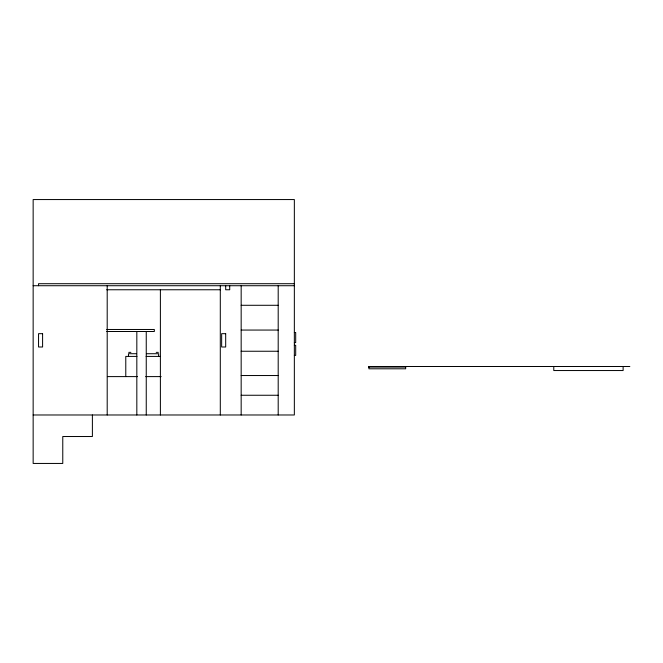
<?xml version="1.0" encoding="UTF-8"?>
<svg xmlns="http://www.w3.org/2000/svg" width="663" height="663" viewBox="0 0 663 663"><rect width="100%" height="100%" fill="white"/><g stroke="black" fill="none" stroke-linecap="round" stroke-linejoin="round"><path stroke-width="0.99" d="M368.918 367.07L368.653 366.506L368.653 367.07L405.673 367.07M294.347 283.706L38.537 283.706L38.537 285.72M33.15 285.72L294.347 285.72M106.693 289.764L220.423 289.764M241.166 305.287L278.195 305.287M106.685 329.478L154.33 329.478L154.33 331.5L106.685 331.5M241.166 330.058L278.195 330.058M294.347 332.511L295.698 332.511L295.698 342.605L294.347 342.605M294.347 345.299L295.698 345.299L295.698 355.401L294.347 355.401M241.166 351.249L278.195 351.249M128.746 352.368L130.901 352.368M156.211 352.368L158.366 352.368M136.52 353.719L128.473 353.719L128.473 356.412M146.573 353.719L158.631 353.719L158.631 356.412M136.951 356.412L125.779 356.412L125.779 376.601M146.092 356.412L160.313 356.412M368.653 366.506L629.85 366.506M241.166 375.531L278.195 375.531M107.389 376.601L137.423 376.601M145.686 376.601L161.167 376.601M241.166 395.256L278.195 395.256M33.15 414.98L294.347 414.98L294.347 199.555L33.15 199.555L33.15 463.445L62.77 463.445L62.77 436.519L92.389 436.519L92.389 414.98M623.121 366.506L623.121 370.542L553.779 370.542L553.779 366.506M405.673 366.506L405.673 368.794L368.918 368.794L368.918 366.506M278.195 285.72L278.195 414.98M241.166 285.72L241.166 414.98M229.721 285.72L229.721 289.764L225.685 289.764L225.685 285.72M220.298 285.72L220.298 414.98M160.388 289.656L160.388 414.98M146.25 331.5L146.25 414.98M136.827 331.5L136.827 414.98M107.199 285.72L107.199 414.98M42.589 333.671L38.545 333.671L38.545 346.998L42.589 346.998L42.589 333.671M225.685 333.671L221.649 333.671L221.649 346.998L225.685 346.998L225.685 333.671"/></g></svg>
